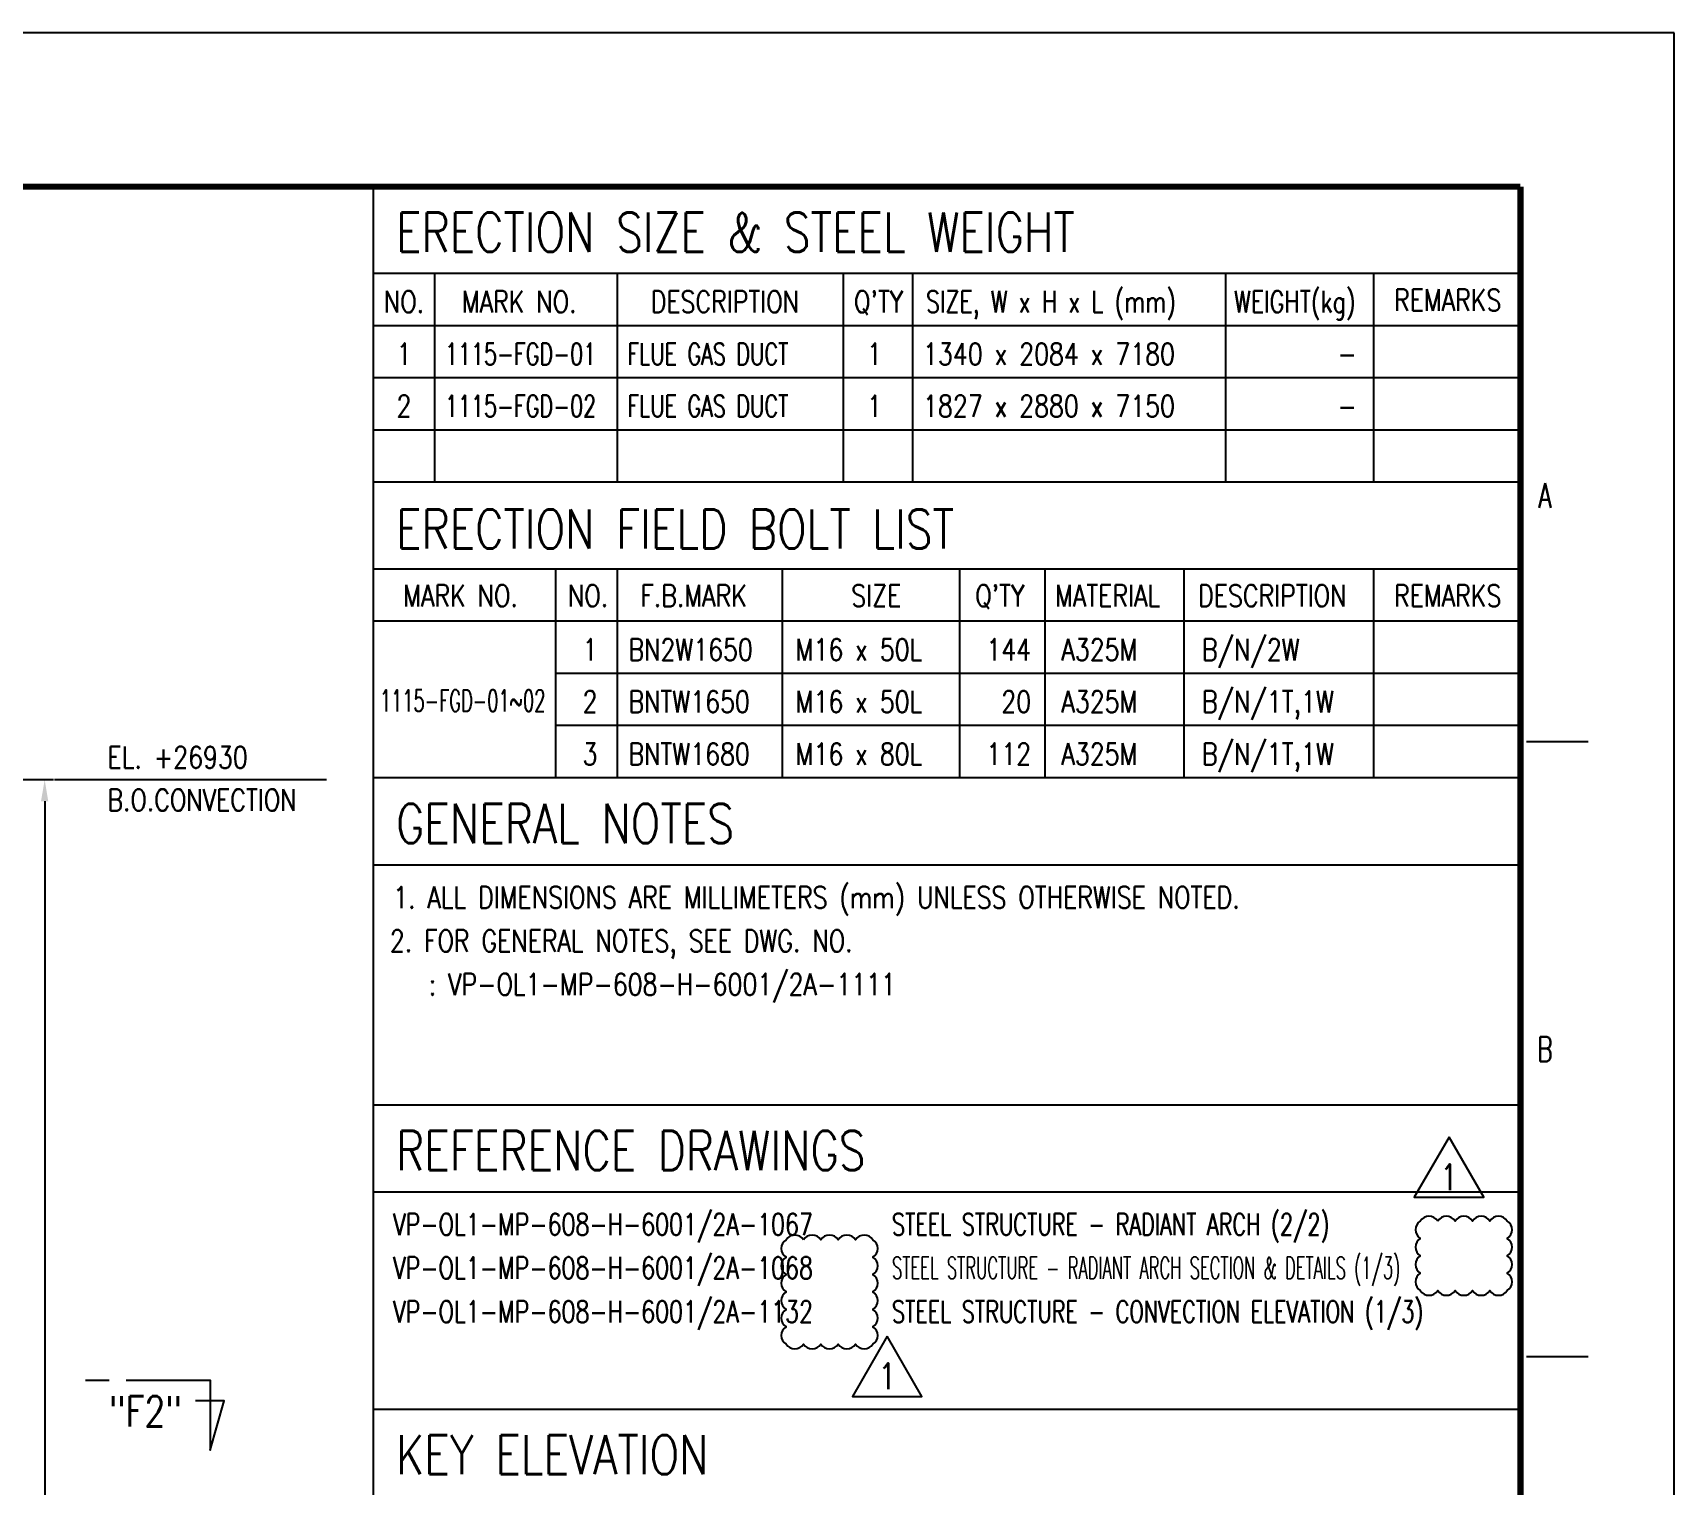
# Model space of a CAD drawing. Header units: millimetres. Extents: x 0 to 134087, y -49114 to 20834.
# Drawn here: x 129368 to 134087, y -38184 to -34008 of the extents above; entities that cross this region are included whole.
import ezdxf
from ezdxf.enums import TextEntityAlignment as Align

# ---------------------------------------------------------------- set-up
doc = ezdxf.new("R2010")
doc.units = ezdxf.units.MM
doc.header["$LTSCALE"] = 35
for name, color, linetype in [('CON-C', 4, 'Continuous'), ('CON-W', 7, 'Continuous'), ('CON-Y', 2, 'Continuous'), ('Dim-W', 7, 'Continuous'), ('REV-0A', 2, 'Continuous'), ('rev-B', 2, 'Continuous'), ('STL-OBJT', 7, 'Continuous'), ('TXT-C', 4, 'Continuous'), ('TXT-G', 3, 'Continuous'), ('TXT-Y', 2, 'Continuous'), ('TXTT-C', 4, 'Continuous')]:
    doc.layers.add(name, color=color, linetype=linetype)
doc.styles.add('ROMANS', font='ROMANS.shx', dxfattribs={"width": 0.8})
doc.styles.add('SIMPLEX', font='simplex.shx', dxfattribs={"width": 0.8})
doc.dimstyles.new('DIM25', dxfattribs={"dimscale": 25, "dimtxt": 2.5, "dimasz": 2.5, "dimexe": 1, "dimexo": 1, "dimgap": 1, "dimtad": 1, "dimdec": 1, "dimdsep": 46, "dimtxsty": 'SIMPLEX', "dimcen": 0, "dimclrt": 2, "dimazin": 2, "dimtfac": 1, "dimtdec": 1, "dimtix": 1, "dimtmove": 2, "dimatfit": 0, "dimfxl": 0.18, "dimtolj": 1, "dimtzin": 0, "dimarcsym": 0})

# ---------------------------------------------------------------- blocks, each defined once
blk = doc.blocks.new('TITLE')
at = {"color": 7}
for p, q in [((841, 594.85), (0, 594.85)), ((841, 0), (841, 594.85)), ((824.02, 513.34), (831.1, 513.34)), ((824.02, 442.6), (831.1, 442.6))]:
    blk.add_line(p, q, dxfattribs=at)
at = {"color": 7, "const_width": 0.707}
for points in [[(823.32, 577.17), (27.94, 577.17)], [(823.32, 17.33), (823.32, 577.17)]]:
    blk.add_lwpolyline(points, dxfattribs=at)
at = {"color": 7, "style": 'ROMANS', "width": 0.7}
for s, p in [('A', (826.15, 541.63)), ('B', (826.15, 477.97))]:
    blk.add_text(s, height=2.83, dxfattribs=at).set_placement(p, align=Align.MIDDLE)
blk = doc.blocks.new('SECMARK2')
at = {"layer": 'TXTT-C'}
blk.add_line((0, 0), (-2.72, 0), dxfattribs=at)
blk.add_lwpolyline([(-4.67, 0), (-14.32, 0), (-14.32, 8.05), (-15.93, 2.38), (-12.63, 2.38)], dxfattribs=at)
at = {"layer": 'TXTT-C', "style": 'SIMPLEX', "width": 1.17}
blk.add_attdef('TAG', text='', height=3.5, dxfattribs=at).set_placement((-7.82, 1.36), align=Align.CENTER)
blk = doc.blocks.new('*D3182')
at = {"layer": 'DEFPOINTS', "color": 0, "transparency": 16777216}
for p in [(125492.9, -36155.2), (128364.9, -40455.2), (129402, -40455.2)]:
    blk.add_point(p, dxfattribs=at)
at = {"layer": 'Dim-W', "color": 0, "lineweight": -2, "transparency": 16777216}
for p, q in [((125517.9, -36155.2), (129427, -36155.2)), ((129402, -36217.7), (129402, -40392.7)), ((128389.9, -40455.2), (129427, -40455.2))]:
    blk.add_line(p, q, dxfattribs=at)
at = {"layer": 'Dim-W', "color": 0, "transparency": 16777216}
for points in [[(129391.5, -36217.7), (129412.4, -36217.7), (129402, -36155.2)], [(129391.5, -40392.7), (129412.4, -40392.7), (129402, -40455.2)]]:
    blk.add_solid(points, dxfattribs=at)
at = {"layer": 'Dim-W', "color": 2, "transparency": 16777216, "insert": (129345.7, -38305.2), "char_height": 62.5, "attachment_point": 5, "rotation": 90, "style": 'SIMPLEX', "bg_fill": 3, "box_fill_scale": 1.1, "bg_fill_color": 256, "bg_fill_true_color": 13158600, "bg_fill_transparency": 0}
blk.add_mtext('\\A1;4300', dxfattribs=at)
blk = doc.blocks.new('revmark')
at = {"layer": 'rev-B'}
blk.add_lwpolyline([(0, 0), (-4, -6.93), (4, -6.93)], close=True, dxfattribs=at)
at = {"layer": 'rev-B', "style": 'SIMPLEX', "width": 0.8}
blk.add_attdef('REVMARK', text='', height=3, dxfattribs=at).set_placement((0, -4.62), align=Align.MIDDLE_CENTER)

msp = doc.modelspace()

# ---------------------------------------------------------------- linework, layer by layer
at = {"layer": 'CON-C'}
for p, q in [((130347.7564, -40415.2541), (130347.7564, -34450.182)), ((133645.4115, -34700.182), (130347.7564, -34700.182)), ((133645.4115, -34850.182), (130347.7564, -34850.182)), ((133645.4115, -35300.182), (130347.7564, -35300.182)), ((133645.4115, -35550.182), (130347.7564, -35550.182)), ((133645.4115, -35700.182), (130347.7564, -35700.182)), ((133645.4115, -36150.182), (130347.7564, -36150.182)), ((130347.7564, -36400.182), (133645.4115, -36400.182)), ((130347.7564, -37090.3885), (133645.4115, -37090.3885)), ((130347.7564, -37340.3885), (133645.4115, -37340.3885)), ((130347.7564, -37965.2541), (133645.4115, -37965.2541))]:
    msp.add_line(p, q, dxfattribs=at)
at = {"layer": 'CON-W'}
for p, q in [((130522.7564, -34700.182), (130522.7564, -35300.182)), ((131047.7564, -34700.182), (131047.7564, -35300.182)), ((131697.7564, -34700.182), (131697.7564, -35300.182)), ((131897.7564, -34700.182), (131897.7564, -35300.182)), ((132797.7564, -34700.182), (132797.7564, -35300.182)), ((133222.7564, -34700.182), (133222.7564, -35300.182)), ((133645.4115, -35000.182), (130347.7564, -35000.182)), ((133645.4115, -35150.182), (130347.7564, -35150.182)), ((130871.1939, -35550.182), (130871.1939, -36150.182)), ((131047.7564, -35550.182), (131047.7564, -36150.182)), ((131522.7564, -35550.182), (131522.7564, -36150.182)), ((132032.7564, -35550.182), (132032.7564, -36150.182)), ((132277.7564, -35550.182), (132277.7564, -36150.182)), ((132677.7564, -35550.182), (132677.7564, -36150.182)), ((133222.7564, -35550.182), (133222.7564, -36150.182)), ((133645.4115, -35850.182), (130871.1939, -35850.182)), ((133645.4115, -36000.182), (130871.1939, -36000.182))]:
    msp.add_line(p, q, dxfattribs=at)
at = {"layer": 'REV-0A'}
for points in [[(133407.4573, -37424.4413, 0.548618787), (133357.4573, -37424.4413, 0.548618787), (133357.4573, -37474.4413, 0.548618787), (133357.4573, -37524.4413, 0.548618787), (133357.4573, -37574.4413, 0.548618787), (133357.4573, -37624.4413, 0.548618787), (133407.4573, -37624.4413, 0.548618787), (133457.4573, -37624.4413, 0.548618787), (133507.4573, -37624.4413, 0.548618787), (133557.4573, -37624.4413, 0.548618787), (133607.4573, -37624.4413, 0.548618787), (133607.4573, -37574.4413, 0.548618787), (133607.4573, -37524.4413, 0.548618787), (133607.4573, -37474.4413, 0.548618787), (133607.4573, -37424.4413, 0.548618787), (133557.4573, -37424.4413, 0.548618787), (133507.4573, -37424.4413, 0.548618787), (133457.4573, -37424.4413, 0.548618787)], [(131583.6729, -37478.4873, 0.548618787), (131533.6729, -37478.4873, 0.548618787), (131533.6729, -37528.4873, 0.548618787), (131533.6729, -37578.4873, 0.548618787), (131533.6729, -37628.4873, 0.548618787), (131533.6729, -37678.4873, 0.548618787), (131533.6729, -37728.4873, 0.548618787), (131533.6729, -37778.4873, 0.548618787), (131583.6729, -37778.4873, 0.548618787), (131633.6729, -37778.4873, 0.548618787), (131683.6729, -37778.4873, 0.548618787), (131733.6729, -37778.4873, 0.548618787), (131783.6729, -37778.4873, 0.548618787), (131783.6729, -37728.4873, 0.548618787), (131783.6729, -37678.4873, 0.548618787), (131783.6729, -37628.4873, 0.548618787), (131783.6729, -37578.4873, 0.548618787), (131783.6729, -37528.4873, 0.548618787), (131783.6729, -37478.4873, 0.548618787), (131733.6729, -37478.4873, 0.548618787), (131683.6729, -37478.4873, 0.548618787), (131633.6729, -37478.4873, 0.548618787)]]:
    msp.add_lwpolyline(points, format="xyb", close=True, dxfattribs=at)

# ---------------------------------------------------------------- block references
at = {"linetype": 'ByBlock', "xscale": 24.99999999749996, "yscale": 24.99999999749996, "zscale": 24.99999999749996}
msp.add_blockref('TITLE', (113062.4846, -48879.4503), dxfattribs=at)
at = {"layer": 'CON-W'}
ref = msp.add_blockref('SECMARK2', (129519.6941, -37881.7568), dxfattribs=dict(at, xscale=25, yscale=25, zscale=25, rotation=180))
ref.add_attrib('TAG', '"F2"', (129586.9673, -38015.4235), dxfattribs={"layer": 'CON-C', "height": 87.5, "style": 'SIMPLEX', "width": 0.8})
at = {"layer": 'REV-0A', "xscale": 25, "yscale": 25, "zscale": 25}
for p in [(133440.1302, -37183.097), (131824.6214, -37755.3254)]:
    msp.add_blockref('revmark', p, dxfattribs=at).add_auto_attribs({'REVMARK': '1'})

# ---------------------------------------------------------------- texts
at = {"layer": 'CON-Y', "style": 'SIMPLEX', "width": 0.8}
for s, p in [('EL. +26930', (129583.0583, -36122.5964)), ('B.O.CONVECTION', (129582.2343, -36244.9194))]:
    msp.add_text(s, height=62.5, dxfattribs=at).set_placement(p)
at = {"layer": 'TXT-C', "style": 'SIMPLEX', "width": 0.8}
for s, p in [('ERECTION SIZE & STEEL WEIGHT', (130412.4159, -34637.682)), ('ERECTION FIELD BOLT LIST', (130412.4159, -35491.0409)), ('GENERAL NOTES', (130412.4159, -36337.682)), ('REFERENCE DRAWINGS', (130412.4159, -37277.8885)), ('KEY ELEVATION', (130412.4159, -38152.7541))]:
    msp.add_text(s, height=112.5, dxfattribs=at).set_placement(p)
at = {"layer": 'TXT-G', "style": 'SIMPLEX', "width": 0.8}
for s, p in [('NO.', (130435.2564, -34812.682)), ("Q'TY", (131800.1374, -34812.682)), ('REMARKS', (133436.3142, -34807.8786)), ('REMARKS', (133436.3142, -35657.8786))]:
    msp.add_text(s, height=62.5, dxfattribs=at).set_placement(p, align=Align.CENTER)
at = {"layer": 'TXT-G', "style": 'SIMPLEX'}
for s, width, p in [('MARK NO.', 0.8, (130601.4226, -34812.682)), ('DESCRIPTION', 0.8, (131144.7491, -34812.682)), ('SIZE, W x H x L (mm)', 0.75, (131936.0405, -34812.682)), ('WEIGHT(kg)', 0.75, (132822.1316, -34812.682)), ('MARK NO.', 0.8, (130432.6641, -35657.8786)), ('NO.', 0.8, (130906.7575, -35657.8786)), ('F.B.MARK', 0.8, (131114.9558, -35657.8786)), ('SIZE', 0.8, (131721.444, -35657.8786)), ("Q'TY", 0.8, (132077.8805, -35657.8786)), ('MATERIAL', 0.8, (132307.2803, -35657.8786)), ('DESCRIPTION', 0.8, (132718.9535, -35657.8786))]:
    msp.add_text(s, height=62.5, dxfattribs=dict(at, width=width)).set_placement(p)
at = {"layer": 'TXT-Y', "style": 'SIMPLEX', "width": 0.8}
for s, p in [('1', (130435.2564, -34962.682)), ('2', (130435.2564, -35112.682))]:
    msp.add_text(s, height=62.5, dxfattribs=at).set_placement(p, align=Align.CENTER)
at = {"layer": 'TXT-Y', "style": 'SIMPLEX'}
for s, width, p in [('1115-FGD-01', 0.7, (130552.7564, -34962.682)), ('FLUE GAS DUCT', 0.7, (131077.7564, -34962.682)), ('1340 x 2084 x 7180', 0.8, (131927.7564, -34962.682)), ('1115-FGD-02', 0.7, (130552.7564, -35112.682)), ('FLUE GAS DUCT', 0.7, (131077.7564, -35112.682)), ('1827 x 2880 x 7150', 0.8, (131927.7564, -35112.682)), ('1', 0.8, (130948.7648, -35812.682)), ('BN2W1650', 0.8, (131080.5069, -35812.682)), ('M16 x 50L', 0.8, (131561.2631, -35812.682)), ('A325M', 0.8, (132325.6576, -35812.682)), ('B/N/2W', 0.8, (132729.8343, -35812.682)), ('1115-FGD-01~02', 0.6, (130365.9743, -35959.7833)), ('2', 0.8, (130948.7648, -35962.682)), ('BNTW1650', 0.8, (131080.5069, -35962.682)), ('M16 x 50L', 0.8, (131561.2631, -35962.682)), ('A325M', 0.8, (132325.6576, -35962.682)), ('B/N/1T,1W', 0.8, (132729.8343, -35962.682)), ('3', 0.8, (130948.7648, -36112.682)), ('BNTW1680', 0.8, (131080.5069, -36112.682)), ('M16 x 80L', 0.8, (131561.2631, -36112.682)), ('A325M', 0.8, (132325.6576, -36112.682)), ('B/N/1T,1W', 0.8, (132729.8343, -36112.682)), ('1. ALL DIMENSIONS ARE MILLIMETERS (mm) UNLESS OTHERWISE NOTED.', 0.8, (130404.0064, -36525.182)), ('2. FOR GENERAL NOTES, SEE DWG. NO.', 0.8, (130394.4623, -36650.182)), ('   : VP-OL1-MP-608-H-6001/2A-1111', 0.8, (130394.4623, -36775.182)), ('VP-OL1-MP-608-H-6001/2A-1067', 0.75, (130404.0064, -37465.3885)), ('STEEL STRUCTURE - RADIANT ARCH (2/2)', 0.7, (131838.5316, -37465.3885)), ('VP-OL1-MP-608-H-6001/2A-1068', 0.75, (130404.0064, -37590.3885)), ('STEEL STRUCTURE - RADIANT ARCH SECTION & DETAILS (1/3)', 0.55, (131838.5316, -37590.3885)), ('VP-OL1-MP-608-H-6001/2A-1132', 0.75, (130404.0064, -37716.2767)), ('STEEL STRUCTURE - CONVECTION ELEVATION (1/3)', 0.7, (131838.5316, -37716.2767))]:
    msp.add_text(s, height=62.5, dxfattribs=dict(at, width=width)).set_placement(p)
at = {"layer": 'TXT-Y', "style": 'SIMPLEX', "width": 0.8}
for s, p in [('1', (131809.1604, -34962.682)), ('-', (133175.1392, -34962.682)), ('1', (131809.1604, -35112.682)), ('-', (133175.1392, -35112.682)), ('144', (132238.4809, -35812.682)), ('20', (132238.4809, -35962.682)), ('112', (132238.4809, -36112.682))]:
    msp.add_text(s, height=62.5, dxfattribs=at).set_placement(p, align=Align.RIGHT)

# ---------------------------------------------------------------- next in the draw order: dimensions: what is measured, and where the dimension line sits
at = {"layer": 'Dim-W'}
dim = msp.add_linear_dim(base=(129401.9543, -40455.2481), p1=(125492.8544, -36155.2481), p2=(128364.8544, -40455.2481), angle=90, dimstyle='DIM25', override={"dimdec": 0, "dimtdec": 0, "dimtix": 0, "dimtmove": 0, "dimatfit": 2, "dimtfill": 1}, dxfattribs=at)
dim.commit()
dim.dimension.update_dxf_attribs({"geometry": '*D3182', "text_midpoint": (129401.9543, -38305.2481), "dimtype": 160})

# ---------------------------------------------------------------- next in the draw order: linework, layer by layer
at = {"layer": 'STL-OBJT'}
msp.add_line((129430.205, -36155.2481), (130212.5135, -36155.2481), dxfattribs=at)

doc.saveas('drawing.dxf')
